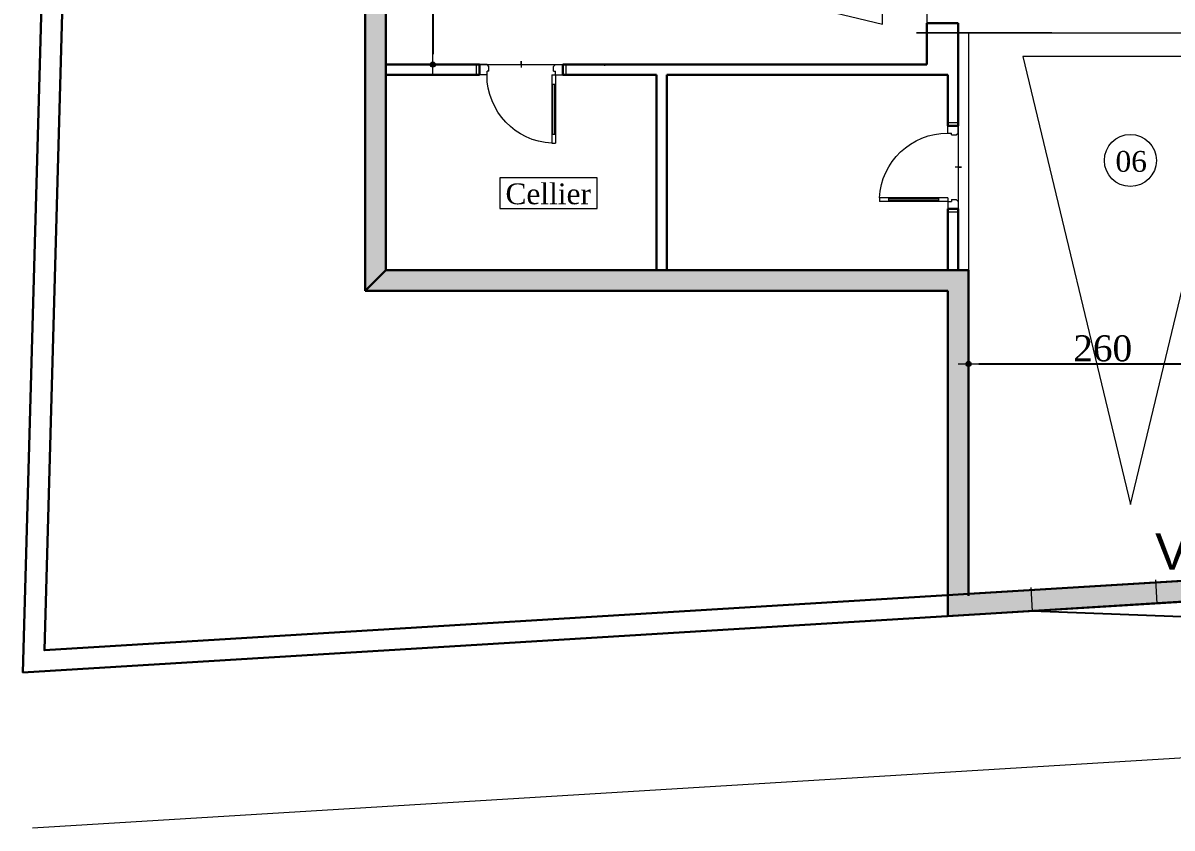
# Model space of a CAD drawing. Header units: metres. Extents: x 0 to 4415, y 1197 to 2590.
# Drawn here: x 1892.82 to 1903.87, y 1253.54 to 1261.29 of the extents above; entities that cross this region are included whole.
import ezdxf
from ezdxf.enums import TextEntityAlignment as Align

# ---------------------------------------------------------------- set-up
doc = ezdxf.new("R2010")
doc.units = ezdxf.units.M
doc.linetypes.add('CACHE2', pattern=[4.7625, 3.175, -1.5875])
doc.linetypes.add('CONTINU', pattern=[0])
doc.layers.get('DEFPOINTS').update_dxf_attribs({"lineweight": 5})
for name, color, linetype, lineweight in [('00-cot-ext 2', 7, 'Continuous', 13), ('00-Menuiserie', 152, 'CONTINU', 5), ('00-MUR', 7, 'Continuous', 30), ('00-texte', 7, 'Continuous', 13), ('caché', 20, 'CACHE2', 13), ('gris', 251, 'Continuous', 9), ('vue', 7, 'Continuous', 5)]:
    doc.layers.add(name, color=color, linetype=linetype, lineweight=lineweight)
doc.layers.add('SECURITE', color=3, linetype='Continuous')
doc.styles.add('style1', font='romantic.ttf')
doc.styles.add('STYLE2', font='swissl.ttf', dxfattribs={"width": 0.7})
doc.styles.add('WALIDcotat', font='times.ttf')
doc.dimstyles.new('walid 100', dxfattribs={"dimscale": 0, "dimtxt": 0.25, "dimasz": 0.1, "dimexe": 1.25, "dimexo": 0.625, "dimgap": 0.02, "dimtad": 1, "dimdec": 0, "dimlfac": 100, "dimrnd": 5, "dimtxsty": 'WALIDcotat', "dimblk": 'COTE', "dimcen": 2.5, "dimse1": 1, "dimse2": 1, "dimclrd": 256, "dimclrt": 256, "dimadec": 0, "dimazin": 0, "dimtfac": 1, "dimtdec": 0, "dimtix": 1, "dimtmove": 2, "dimatfit": 3, "dimldrblk": 'COTE', "dimfxl": 1.25, "dimarcsym": 0})

# ---------------------------------------------------------------- blocks, each defined once
blk = doc.blocks.new('COTE')
at = {"ltscale": 0.05}
h = blk.add_hatch(color=256, dxfattribs=at)
edge = h.paths.add_edge_path()
edge.add_arc((0, 0), 0.25, 0, 360)
for p, q in [((1, 0), (-1, 0)), ((0, -1), (0, 1))]:
    blk.add_line(p, q)
blk.add_circle((0, 0), 0.25)
blk = doc.blocks.new('*D78')
at = {"layer": '00-cot-ext 2', "lineweight": -2, "transparency": 16777216}
blk.add_line((1896.762, 1266.506), (1896.762, 1260.986), dxfattribs=at)
at = {"layer": 'DEFPOINTS', "color": 0, "transparency": 16777216}
for p in [(1897.395, 1266.606), (1896.762, 1260.886), (1896.762, 1260.886)]:
    blk.add_point(p, dxfattribs=at)
at = {"layer": '00-cot-ext 2', "lineweight": -2, "transparency": 16777216, "xscale": 0.1, "yscale": 0.1, "zscale": 0.1}
for p, rotation in [((1896.762, 1266.606), 90), ((1896.762, 1260.886), 270)]:
    blk.add_blockref('COTE', p, dxfattribs=dict(at, rotation=rotation))
at = {"layer": '00-cot-ext 2', "transparency": 16777216, "insert": (1896.615, 1263.746), "char_height": 0.25, "attachment_point": 5, "rotation": 90, "style": 'WALIDcotat'}
blk.add_mtext('570', dxfattribs=at)
blk = doc.blocks.new('*D85')
at = {"layer": '00-cot-ext 2', "lineweight": -2, "transparency": 16777216}
blk.add_line((1902.012, 1258.007), (1904.392, 1258.007), dxfattribs=at)
at = {"layer": 'DEFPOINTS', "color": 0, "transparency": 16777216}
for p in [(1901.912, 1258.91), (1904.492, 1258.91), (1904.492, 1258.007)]:
    blk.add_point(p, dxfattribs=at)
at = {"layer": '00-cot-ext 2', "lineweight": -2, "transparency": 16777216, "xscale": 0.1, "yscale": 0.1, "zscale": 0.1, "rotation": 180}
blk.add_blockref('COTE', (1901.912, 1258.007), dxfattribs=at)
at = {"layer": '00-cot-ext 2', "lineweight": -2, "transparency": 16777216, "xscale": 0.1, "yscale": 0.1, "zscale": 0.1}
blk.add_blockref('COTE', (1904.492, 1258.007), dxfattribs=at)
at = {"layer": '00-cot-ext 2', "transparency": 16777216, "insert": (1903.202, 1258.155), "char_height": 0.25, "attachment_point": 5, "style": 'WALIDcotat'}
blk.add_mtext('260', dxfattribs=at)
blk = doc.blocks.new('p80execu')
at = {"layer": '00-Menuiserie'}
for p, q in [((0.101, 0), (0.03, 0)), ((0.119, -0.018), (0.101, 0)), ((0.741, -0.018), (0.759, 0)), ((0.759, 0), (0.83, 0)), ((0.137, -0.1), (0.03, -0.1)), ((0.101, -0.1), (0.101, -0.064)), ((0.119, -0.064), (0.101, -0.064)), ((0.101, -0.1), (0.101, -0.757)), ((0.119, -0.064), (0.119, -0.018)), ((0.137, -0.1), (0.137, -0.757)), ((0.741, -0.064), (0.741, -0.018)), ((0.741, -0.064), (0.759, -0.064)), ((0.759, -0.1), (0.759, -0.064)), ((0.759, -0.1), (0.83, -0.1)), ((0.137, -0.189), (0.101, -0.189)), ((0.11, -0.189), (0.11, -0.668)), ((0.128, -0.189), (0.128, -0.668)), ((0.137, -0.668), (0.101, -0.668)), ((0.137, -0.757), (0.101, -0.757))]:
    blk.add_line(p, q, dxfattribs=at)
for points in [[(0.03, 0), (0, 0), (0, -0.1), (0.03, -0.1)], [(0.86, 0), (0.83, 0), (0.83, -0.1), (0.86, -0.1)]]:
    blk.add_lwpolyline(points, close=True, dxfattribs=at)
blk.add_arc((0.101, -0.1), 0.658, 273.0986, 360, dxfattribs=at)
at = {"layer": 'DEFPOINTS'}
for p, q in [((0.83, 0), (0.03, 0)), ((0.43, 0), (0.43, 0.032)), ((0.43, 0.032), (0.43, -0.029))]:
    blk.add_line(p, q, dxfattribs=at)

msp = doc.modelspace()

# ---------------------------------------------------------------- hatches: boundary and pattern name
at = {"layer": '00-MUR'}
h = msp.add_hatch(color=256, dxfattribs=at)
h.dxf.hatch_style = 1
h.paths.add_polyline_path([(1896.312, 1275.661), (1896.112, 1275.861), (1896.112, 1258.71), (1896.312, 1258.91), (1896.312, 1260.786), (1896.312, 1260.986), (1896.312, 1264.387)])
at = {"layer": 'vue'}
h = msp.add_hatch(color=256, dxfattribs=at)
h.dxf.hatch_style = 1
h.paths.add_polyline_path([(1901.912, 1258.91), (1896.312, 1258.91), (1896.112, 1258.71), (1901.712, 1258.71), (1901.712, 1255.582), (1904.324, 1255.741), (1904.312, 1255.941), (1901.912, 1255.794)])

# ---------------------------------------------------------------- linework, layer by layer
at = {"layer": '00-MUR'}
for p, q in [((1896.112, 1258.71), (1896.112, 1275.861)), ((1896.312, 1260.986), (1896.312, 1275.661)), ((1896.312, 1264.387), (1896.312, 1260.986)), ((1901.512, 1260.886), (1901.512, 1261.286)), ((1901.812, 1261.286), (1901.512, 1261.286)), ((1901.812, 1260.486), (1901.812, 1261.286)), ((1896.312, 1260.786), (1896.312, 1260.986)), ((1901.812, 1260.986), (1901.812, 1260.298)), ((1896.312, 1260.886), (1897.212, 1260.886)), ((1897.212, 1260.786), (1897.212, 1260.886)), ((1900.515, 1260.886), (1898.012, 1260.886)), ((1898.012, 1260.886), (1901.512, 1260.886)), ((1898.012, 1260.786), (1898.012, 1260.886)), ((1896.312, 1258.91), (1896.312, 1260.786)), ((1897.212, 1260.786), (1896.312, 1260.786)), ((1898.912, 1260.786), (1898.012, 1260.786)), ((1898.912, 1260.786), (1898.912, 1258.91)), ((1901.712, 1260.786), (1899.012, 1260.786)), ((1899.012, 1260.786), (1899.012, 1258.91)), ((1901.712, 1260.786), (1901.712, 1260.298)), ((1901.712, 1260.298), (1901.812, 1260.298)), ((1901.712, 1259.498), (1901.712, 1258.91)), ((1901.712, 1259.498), (1901.812, 1259.498)), ((1901.812, 1259.498), (1901.812, 1258.91)), ((1896.312, 1258.91), (1896.112, 1258.71)), ((1901.215, 1258.91), (1896.312, 1258.91)), ((1901.912, 1258.91), (1896.312, 1258.91)), ((1901.912, 1258.91), (1901.912, 1255.776)), ((1901.912, 1258.91), (1901.912, 1255.794)), ((1901.712, 1258.71), (1896.112, 1258.71)), ((1901.712, 1258.71), (1901.712, 1255.582)), ((1914.159, 1256.541), (1901.912, 1255.794)), ((1914.359, 1256.353), (1901.712, 1255.582))]:
    msp.add_line(p, q, dxfattribs=at)
for points in [[(1929.791, 1276.611), (1929.411, 1257.27), (1892.822, 1255.04), (1893.422, 1276.611)], [(1929.791, 1276.611), (1929.411, 1257.27), (1892.822, 1255.04), (1893.422, 1276.611)], [(1929.587, 1276.411), (1929.214, 1257.459), (1893.028, 1255.253), (1893.617, 1276.411)]]:
    msp.add_lwpolyline(points, close=True, dxfattribs=at)
msp.add_point((1898.414, 1260.886), dxfattribs=at)
at = {"layer": '00-texte'}
msp.add_circle((1903.468, 1259.964), 0.25, dxfattribs=at)
at = {"layer": 'caché', "linetype": 'CACHE2'}
msp.add_line((1901.912, 1261.19), (1914.159, 1261.19), dxfattribs=at)
msp.add_lwpolyline([(1898.342, 1259.797), (1897.407, 1259.797), (1897.407, 1259.503), (1898.342, 1259.503)], close=True, dxfattribs=at)
at = {"layer": 'gris'}
msp.add_lwpolyline([(1929.71, 1272.511), (1933.182, 1272.511, -0.419981), (1934.681, 1270.982), (1934.443, 1258.838, -0.390816), (1931.626, 1255.903), (1892.913, 1253.542)], format="xyb", dxfattribs=at)
at = {"layer": 'gris', "ltscale": 0.1}
for points in [[(1901.086, 1261.276), (1901.086, 1263.344), (1896.777, 1262.31), (1901.086, 1261.276), (1901.086, 1263.344)], [(1902.712, 1261.19), (1901.412, 1261.19), (1901.912, 1261.19), (1901.912, 1256.398)], [(1904.503, 1260.964), (1902.434, 1260.964), (1903.468, 1256.654), (1904.503, 1260.964), (1902.434, 1260.964)]]:
    msp.add_lwpolyline(points, dxfattribs=at)
at = {"layer": 'SECURITE', "linetype": 'Continuous'}
msp.add_line((1906.804, 1255.462), (1902.528, 1255.63), dxfattribs=at)
at = {"layer": 'vue'}
for p, q in [((1901.512, 1266.306), (1901.512, 1261.286)), ((1902.528, 1255.63), (1902.514, 1255.856)), ((1903.725, 1255.703), (1903.712, 1255.929)), ((1903.725, 1255.703), (1903.712, 1255.929))]:
    msp.add_line(p, q, dxfattribs=at)

# ---------------------------------------------------------------- block references
at = {"layer": '00-MUR', "extrusion": (0, 0, -1), "zscale": -1}
for p, rotation in [((-1898.042, 1260.886), 6.709189267266401e-09), ((-1901.812, 1259.468), 90)]:
    msp.add_blockref('p80execu', p, dxfattribs=dict(at, rotation=rotation))

# ---------------------------------------------------------------- texts
at = {"layer": '00-texte', "style": 'style1'}
for s, p in [('06', (1903.325, 1259.855)), (' Cellier ', (1897.385, 1259.543))]:
    msp.add_text(s, height=0.2, dxfattribs=at).set_placement(p)
at = {"layer": 'SECURITE', "linetype": 'Continuous', "style": 'STYLE2'}
msp.add_text('V.H', height=0.35, dxfattribs=at).set_placement((1904.113, 1256.203), align=Align.MIDDLE_CENTER)

# ---------------------------------------------------------------- dimensions: what is measured, and where the dimension line sits
at = {"layer": '00-cot-ext 2'}
dim = msp.add_linear_dim(base=(1896.762, 1260.886), p1=(1897.395, 1266.606), p2=(1896.762, 1260.886), angle=90, dimstyle='walid 100', override={"dimscale": 1, "dimfxl": 0}, dxfattribs=at)
dim.commit()
dim.dimension.update_dxf_attribs({"geometry": '*D78', "text_midpoint": (1896.615, 1263.746)})
dim = msp.add_aligned_dim(p1=(1901.912, 1258.91), p2=(1904.492, 1258.91), distance=-0.902, dimstyle='walid 100', override={"dimscale": 1, "dimfxl": 0}, dxfattribs=at)
dim.commit()
dim.dimension.update_dxf_attribs({"geometry": '*D85', "text_midpoint": (1903.202, 1258.155)})

doc.saveas('drawing.dxf')
